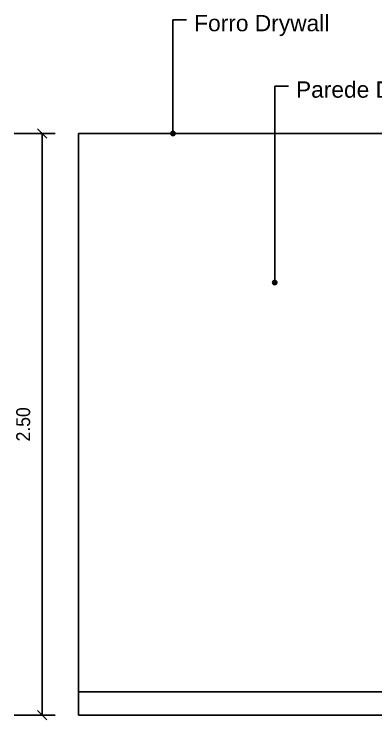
# Model space of a CAD drawing. Header units: millimetres. Extents: x 7034 to 7235, y -465 to -378.
# Drawn here: x 7101.869 to 7103.424, y -455.634 to -452.601 of the extents above; entities that cross this region are included whole.
import ezdxf

# ---------------------------------------------------------------- set-up
doc = ezdxf.new("R2010")
doc.units = ezdxf.units.MM
doc.header["$LTSCALE"] = 0.005
doc.linetypes.add('CONTINUO', pattern=[0])
doc.layers.get('0').update_dxf_attribs({"linetype": 'CONTINUO'})
doc.layers.get('DEFPOINTS').update_dxf_attribs({"linetype": 'CONTINUO', "lineweight": 15})
for name, color, linetype in [('- COTAS', 12, 'Continuous'), ('ARQ-TEXTO', 3, 'Continuous'), ('ARQ_ALVENARIA', 6, 'Continuous'), ('ARQ_TXT_AMBIENTE', 3, 'Continuous'), ('DETALHES', 4, 'Continuous'), ('LL_DETALHES PRETO', 250, 'Continuous')]:
    doc.layers.add(name, color=color, linetype=linetype)
doc.styles.add('50', font='ARIALN.TTF', dxfattribs={"height": 0.1})
doc.styles.add('ARQ', font='arial.ttf', dxfattribs={"width": 0.9})
doc.styles.get("Standard").update_dxf_attribs({"font": 'arial.ttf'})
doc.dimstyles.new('1-40', dxfattribs={"dimtxt": 0.06, "dimasz": 0.04, "dimexe": 0.1195, "dimexo": 0.1, "dimgap": 0.05, "dimtad": 1, "dimzin": 0, "dimdsep": 46, "dimtxsty": 'ARQ', "dimblk": 'OBLIQUE', "dimcen": 0.09, "dimclrd": 1, "dimclre": 1, "dimclrt": 7, "dimadec": 0, "dimazin": 0, "dimtm": 1e-09, "dimtfac": 1, "dimtofl": 0, "dimtmove": 0, "dimatfit": 3, "dimfxl": 0.1, "dimfxlon": 1, "dimtolj": 1, "dimtzin": 0, "dimlwd": -1, "dimlwe": -1, "dimarcsym": 0})
doc.dimstyles.new('50', dxfattribs={"dimscale": 0, "dimtxt": 0.1, "dimasz": 0.025, "dimexe": 0.05, "dimexo": 0.05, "dimgap": 0.01, "dimtad": 1, "dimdec": 0, "dimlfac": 100, "dimzin": 0, "dimdsep": 46, "dimtxsty": '50', "dimblk": 'DOT', "dimcen": 0.02, "dimclrd": 1, "dimclre": 1, "dimclrt": 7, "dimadec": 0, "dimazin": 0, "dimtfac": 1, "dimtdec": 0, "dimtofl": 0, "dimtmove": 2, "dimatfit": 2, "dimldrblk": 'DOT', "dimfxl": 0.05, "dimtolj": 1, "dimtzin": 0, "dimlwd": -1, "dimarcsym": 0})

# ---------------------------------------------------------------- blocks, each defined once
blk = doc.blocks.new('_DOT')
at = {"color": 0, "linetype": 'ByBlock'}
blk.add_line((-0.5, 0), (-1, 0), dxfattribs=at)
at = {"color": 0, "linetype": 'ByBlock', "const_width": 0.5}
blk.add_lwpolyline([(-0.25, 0, 1), (0.25, 0, 1)], format="xyb", close=True, dxfattribs=at)
blk = doc.blocks.new('DOT')
at = {"layer": 'ARQ-TEXTO', "color": 0, "linetype": 'ByBlock'}
blk.add_line((-0.5, 0), (-1, 0), dxfattribs=at)
at = {"layer": 'ARQ-TEXTO', "color": 0, "linetype": 'ByBlock', "const_width": 0.5}
blk.add_lwpolyline([(-0.25, 0, 1), (0.25, 0, 1)], format="xyb", close=True, dxfattribs=at)
blk = doc.blocks.new('_OBLIQUE')
at = {"color": 0, "linetype": 'ByBlock'}
blk.add_line((-0.5, -0.5), (0.5, 0.5), dxfattribs=at)
blk = doc.blocks.new('*D183')
at = {"layer": '- COTAS', "color": 1, "transparency": 16777216}
for p, q in [((7102.0452, -453.1143), (7101.8692, -453.1143)), ((7101.9887, -455.6143), (7101.9887, -453.1143)), ((7102.0452, -455.6143), (7101.8692, -455.6143))]:
    blk.add_line(p, q, dxfattribs=at)
at = {"layer": 'DEFPOINTS', "color": 0, "transparency": 16777216}
for p in [(7101.9887, -453.1143), (7102.1452, -453.1143), (7102.1452, -455.6143)]:
    blk.add_point(p, dxfattribs=at)
at = {"layer": '- COTAS', "color": 1, "transparency": 16777216, "xscale": 0.04, "yscale": 0.04, "zscale": 0.04}
for p, rotation in [((7101.9887, -453.1143), 90), ((7101.9887, -455.6143), 270)]:
    blk.add_blockref('_OBLIQUE', p, dxfattribs=dict(at, rotation=rotation))
at = {"layer": '- COTAS', "color": 7, "transparency": 16777216, "insert": (7101.9081, -454.3643), "char_height": 0.06, "attachment_point": 5, "rotation": 90, "style": 'ARQ'}
blk.add_mtext('\\A1;2.50', dxfattribs=at)

msp = doc.modelspace()

# ---------------------------------------------------------------- linework, layer by layer
at = {"layer": 'ARQ_ALVENARIA'}
for q in [(7102.1452, -453.1143), (7105.9552, -455.6143)]:
    msp.add_line((7102.1452, -455.6143), q, dxfattribs=at)
at = {"layer": 'DETALHES'}
msp.add_line((7105.9552, -453.1143), (7102.1452, -453.1143), dxfattribs=at)
at = {"layer": 'LL_DETALHES PRETO'}
msp.add_line((7102.1452, -455.5143), (7104.7752, -455.5143), dxfattribs=at)

# ---------------------------------------------------------------- texts
at = {"layer": 'ARQ_TXT_AMBIENTE', "char_height": 0.07, "attachment_point": 1}
for s, width, heights, insert in [('Forro Drywall', 0.70336, [0.1764], (7102.6428, -452.605)), ('Parede Draywall', 0.754607, [0.2882], (7103.0805, -452.8905))]:
    msp.add_mtext_dynamic_manual_height_columns(s, width=width, gutter_width=0, heights=heights, dxfattribs=dict(at, insert=insert))

# ---------------------------------------------------------------- dimensions: what is measured, and where the dimension line sits
at = {"layer": '- COTAS'}
dim = msp.add_linear_dim(base=(7101.9887, -453.1143), p1=(7102.1452, -455.6143), p2=(7102.1452, -453.1143), angle=90, dimstyle='1-40', dxfattribs=at)
dim.commit()
dim.dimension.update_dxf_attribs({"geometry": '*D183', "text_midpoint": (7101.9081, -454.3643)})

# ---------------------------------------------------------------- leaders
at = {"layer": 'ARQ_ALVENARIA'}
for points in [[(7102.5515, -453.1143), (7102.5515, -452.6255), (7102.61, -452.6255)], [(7102.9891, -453.7551), (7102.9891, -452.911), (7103.0477, -452.911)]]:
    msp.add_leader(points, dimstyle='50', override={"dimscale": 1, "dimtad": 0, "dimldrblk": 'DOT'}, dxfattribs=at)

doc.saveas('drawing.dxf')
